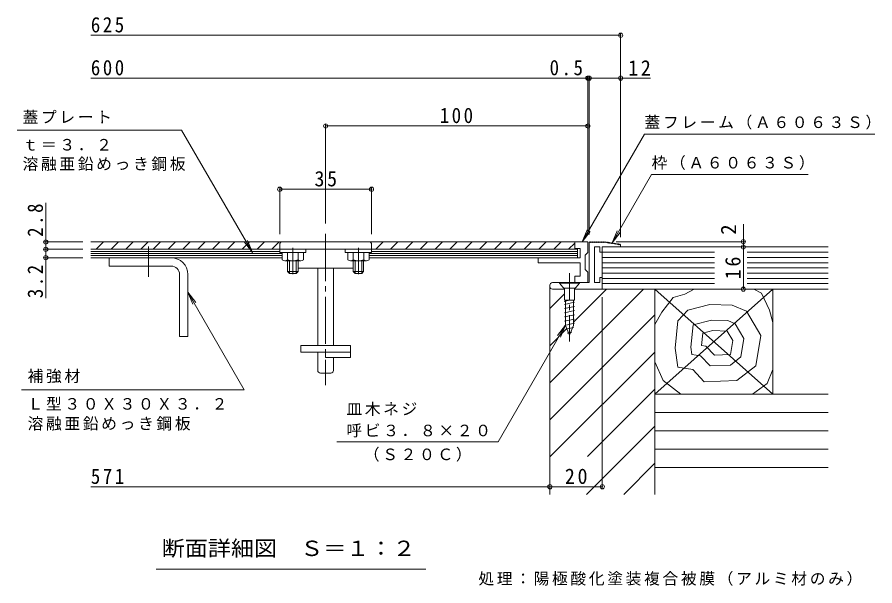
# Model space of a CAD drawing. Units: millimetres, scale not verified. Extents: x -355 to 367, y -273 to 256.
# Drawn here: x 39.9 to 367, y 39.2 to 256 of the extents above; entities that cross this region are included whole.
import ezdxf
from ezdxf.enums import TextEntityAlignment as Align

# ---------------------------------------------------------------- set-up
doc = ezdxf.new("R2010")
doc.units = ezdxf.units.MM
doc.header["$LTSCALE"] = 2
doc.header["$PDMODE"] = 32
doc.header["$PDSIZE"] = 1.6
doc.linetypes.add('CHAIN1', pattern=[8, 5, -1, 1, -1])
doc.linetypes.add('CHAIN2', pattern=[12, 9, -1, 1, -1])
for name, color, linetype, lineweight in [('D-1', 2, 'Continuous', 9), ('D-2', 3, 'Continuous', 9), ('D-4', 7, 'Continuous', 9), ('D-5', 7, 'Continuous', 9), ('D-6', 6, 'Continuous', 5)]:
    doc.layers.add(name, color=color, linetype=linetype, lineweight=lineweight)
doc.styles.add('ＭＳ ゴシック', font='')
doc.styles.get('ＭＳ ゴシック').set_extended_font_data('MS Gothic')

msp = doc.modelspace()

# ---------------------------------------------------------------- linework, layer by layer
at = {"layer": 'D-1'}
for p, q in [((258.328, 170.4), (258.078, 170.15)), ((258.078, 170.15), (258.078, 154.8)), ((258.328, 170.4), (258.578, 170.15)), ((258.828, 170.4), (258.578, 170.15)), ((258.828, 170.4), (259.078, 170.15)), ((259.328, 170.4), (259.078, 170.15)), ((259.328, 170.4), (259.578, 170.15)), ((259.828, 170.4), (259.578, 170.15)), ((259.828, 170.4), (260.078, 170.15)), ((260.328, 170.4), (260.078, 170.15)), ((260.328, 170.4), (260.578, 170.15)), ((260.828, 170.4), (260.578, 170.15)), ((260.828, 170.4), (261.078, 170.15)), ((261.328, 170.4), (261.078, 170.15)), ((261.328, 170.4), (261.578, 170.15)), ((261.828, 170.4), (261.578, 170.15)), ((261.828, 170.4), (262.078, 170.15)), ((262.328, 170.4), (262.078, 170.15)), ((262.328, 170.4), (262.578, 170.15)), ((262.828, 170.4), (262.578, 170.15)), ((262.828, 170.4), (263.078, 170.15)), ((263.328, 170.4), (263.078, 170.15)), ((263.328, 170.4), (263.578, 170.15)), ((263.828, 170.4), (263.578, 170.15)), ((264.369, 170.352), (264.575, 170.064)), ((264.575, 170.064), (264.863, 170.27)), ((262.078, 166.4), (262.078, 168.4)), ((270.078, 169.147), (270.078, 168.4)), ((243.078, 153.3), (243.078, 153.8)), ((244.078, 154.8), (258.078, 154.8)), ((246.778, 154.8), (246.778, 154.55)), ((246.778, 154.55), (248.678, 152.3)), ((246.778, 154.55), (254.378, 154.55)), ((252.478, 152.3), (254.378, 154.55)), ((254.378, 154.8), (254.378, 154.55)), ((262.078, 156.8), (263.078, 156.8)), ((263.078, 152.3), (263.078, 156.8)), ((244.078, 152.3), (248.678, 152.3)), ((248.382, 152.65), (252.773, 152.65)), ((252.478, 152.3), (252.478, 148.1)), ((252.478, 152.3), (263.078, 152.3)), ((250.578, 148.1), (248.589, 147.642)), ((248.678, 146.5), (252.478, 147.3)), ((249.078, 148.1), (249.078, 138.5)), ((252.078, 148.1), (252.078, 138.5)), ((248.678, 144.9), (252.478, 145.7)), ((252.478, 144.1), (248.678, 143.3)), ((252.478, 142.5), (248.678, 141.7)), ((252.478, 140.9), (248.678, 140.1)), ((252.478, 139.3), (248.678, 138.5)), ((252.153, 137.632), (249.221, 137.015)), ((251.433, 135.881), (249.728, 135.522))]:
    msp.add_line(p, q, dxfattribs=at)
at = {"layer": 'D-1', "linetype": 'CHAIN1'}
msp.add_line((250.578, 158.353), (250.578, 132.263), dxfattribs=at)
at = {"layer": 'D-1'}
for points in [[(263.828, 170.4), (264.082, 170.146), (264.369, 170.352)], [(264.863, 170.27), (265.068, 169.982), (265.356, 170.187)], [(265.356, 170.187), (265.561, 169.9), (265.849, 170.105), (266.055, 169.817), (266.342, 170.023), (266.548, 169.735), (266.835, 169.941), (267.041, 169.653), (267.329, 169.859), (267.534, 169.571), (267.822, 169.776), (268.027, 169.489), (268.315, 169.694), (268.521, 169.406), (268.808, 169.612), (269.014, 169.324), (269.301, 169.53), (269.507, 169.242), (269.795, 169.448)], [(260.078, 154.8), (260.078, 168.4), (262.078, 168.4)], [(262.078, 166.4), (263.078, 166.4), (263.078, 168.4), (270.078, 168.4)], [(269.795, 169.448), (270, 169.16), (270.078, 169.147)], [(260.078, 154.8), (262.078, 154.8), (262.078, 156.8)], [(248.678, 152.3), (248.678, 148.1), (252.478, 148.1)], [(249.078, 138.5), (250.578, 134.8), (252.078, 138.5)]]:
    msp.add_lwpolyline(points, dxfattribs=at)
for centre, start, end in [((244.078, 153.8), 90, 180), ((244.078, 153.3), 180, 270)]:
    msp.add_arc(centre, 1, start, end, dxfattribs=at)
at = {"layer": 'D-2', "linetype": 'CHAIN2'}
for p, q in [((157.578, 173.39), (157.578, 115.747)), ((90.058, 168.583), (90.058, 156.973))]:
    msp.add_line(p, q, dxfattribs=at)
at = {"layer": 'D-2'}
for p, q in [((257.578, 170.3), (68.044, 170.3)), ((70.122, 167.5), (72.922, 170.3)), ((75.779, 167.5), (78.579, 170.3)), ((81.435, 167.5), (84.235, 170.3)), ((87.092, 167.5), (89.892, 170.3)), ((91.837, 167.5), (94.638, 170.3)), ((97.494, 167.5), (100.294, 170.3)), ((103.151, 167.5), (105.951, 170.3)), ((108.808, 167.5), (111.608, 170.3)), ((114.465, 167.5), (117.265, 170.3)), ((120.122, 167.5), (122.922, 170.3)), ((125.779, 167.5), (128.579, 170.3)), ((131.435, 167.5), (134.236, 170.3)), ((137.092, 167.5), (139.892, 170.3)), ((176.69, 167.5), (179.49, 170.3)), ((182.347, 167.5), (185.147, 170.3)), ((188.004, 167.5), (190.804, 170.3)), ((193.661, 167.5), (196.461, 170.3)), ((199.318, 167.5), (202.118, 170.3)), ((204.975, 167.5), (207.775, 170.3)), ((210.632, 167.5), (213.432, 170.3)), ((216.288, 167.5), (219.088, 170.3)), ((221.945, 167.5), (224.745, 170.3)), ((227.602, 167.5), (230.402, 170.3)), ((233.259, 167.5), (236.059, 170.3)), ((238.916, 167.5), (241.716, 170.3)), ((244.573, 167.5), (247.373, 170.3)), ((252.578, 170.3), (252.578, 167.5)), ((253.578, 167.5), (68.044, 167.5)), ((140.078, 169.4), (140.078, 166.3)), ((150.078, 167.3), (150.078, 166.3)), ((175.078, 169.4), (175.078, 166.3)), ((250.23, 167.5), (252.577, 169.848)), ((252.578, 167.8), (254.578, 167.8)), ((253.578, 164.3), (253.578, 167.5)), ((254.578, 167.8), (254.578, 164.3)), ((140.078, 166.7), (68.044, 166.7)), ((141.028, 165.9), (68.044, 165.9)), ((141.028, 165.1), (68.044, 165.1)), ((141.028, 164.3), (68.044, 164.3)), ((75.058, 164.3), (75.058, 161.1)), ((140.078, 166.3), (150.078, 166.3)), ((141.028, 163.476), (141.028, 166.3)), ((143.048, 163.476), (143.048, 166.3)), ((147.107, 163.476), (147.107, 166.3)), ((149.128, 163.476), (149.128, 166.3)), ((166.028, 163.476), (166.028, 166.3)), ((168.048, 163.476), (168.048, 166.3)), ((172.107, 163.476), (172.107, 166.3)), ((174.128, 163.476), (174.128, 166.3)), ((253.578, 165.9), (174.128, 165.9)), ((253.578, 165.1), (174.128, 165.1)), ((254.578, 164.3), (174.128, 164.3)), ((253.578, 166.7), (175.078, 166.7)), ((238.578, 162.3), (238.578, 164.3)), ((98.658, 161.1), (75.058, 161.1)), ((142.038, 163.1), (148.117, 163.1)), ((143.078, 163.1), (143.078, 159)), ((143.778, 163.1), (143.778, 158.3)), ((146.378, 163.1), (146.378, 158.3)), ((147.078, 163.1), (147.078, 159)), ((147.078, 160.3), (168.078, 160.3)), ((154.578, 130.8), (154.578, 160.3)), ((160.578, 130.8), (160.578, 160.3)), ((167.038, 163.1), (173.117, 163.1)), ((168.078, 163.1), (168.078, 159)), ((168.778, 163.1), (168.778, 158.3)), ((171.378, 163.1), (171.378, 158.3)), ((172.078, 159), (172.078, 163.1)), ((254.578, 162.3), (238.578, 162.3)), ((254.578, 162.3), (254.578, 157.3)), ((101.858, 157.9), (101.858, 134.3)), ((105.058, 157.9), (105.058, 134.3)), ((147.078, 159), (143.078, 159)), ((143.078, 159), (143.778, 158.3)), ((146.378, 158.3), (143.778, 158.3)), ((147.078, 159), (146.378, 158.3)), ((172.078, 159), (168.078, 159)), ((168.078, 159), (168.778, 158.3)), ((171.378, 158.3), (168.778, 158.3)), ((172.078, 159), (171.378, 158.3)), ((252.578, 157.3), (252.578, 154.8)), ((254.578, 157.3), (252.578, 157.3)), ((257.578, 154.8), (252.578, 154.8)), ((105.058, 134.3), (101.858, 134.3)), ((167.078, 130.8), (148.078, 130.8)), ((148.078, 130.8), (148.078, 128.3)), ((167.078, 128.3), (148.078, 128.3)), ((154.578, 121.3), (154.578, 128.3)), ((157.578, 126.3), (157.578, 128.3)), ((160.578, 121.3), (160.578, 126.3)), ((159.578, 120.3), (155.578, 120.3))]:
    msp.add_line(p, q, dxfattribs=at)
at = {"layer": 'D-2', "linetype": 'CHAIN1'}
for p, q in [((145.078, 168.063), (145.078, 157.168)), ((170.078, 168.063), (170.078, 157.168))]:
    msp.add_line(p, q, dxfattribs=at)
at = {"layer": 'D-2'}
for points in [[(257.578, 154.8), (257.578, 158.8), (256.578, 159.8), (256.578, 165.3), (257.578, 166.3), (257.578, 170.3)], [(165.078, 167.3), (165.078, 166.3), (175.078, 166.3)], [(167.078, 130.8), (167.078, 126.3), (157.578, 126.3)]]:
    msp.add_lwpolyline(points, dxfattribs=at)
for centre, radius, start, end in [((140.978, 169.4), 0.9, 90, 180), ((174.178, 169.4), 0.9, 0, 90), ((98.658, 157.9), 6.4, 0, 90), ((98.658, 157.9), 3.2, 0, 90), ((142.038, 164.648), 1.548, 229.24547, 310.75471), ((145.078, 168.774), 5.674, 249.04448, 290.95552), ((148.117, 164.648), 1.548, 229.24486, 310.75514), ((167.038, 164.648), 1.548, 229.24547, 310.75471), ((170.078, 168.774), 5.674, 249.04448, 290.95552), ((173.117, 164.648), 1.548, 229.24486, 310.75514), ((155.578, 121.3), 1, 180, 270), ((159.578, 121.3), 1, 270, 0)]:
    msp.add_arc(centre, radius, start, end, dxfattribs=at)
at = {"layer": 'D-4'}
for p, q in [((68.044, 249.127), (270.078, 249.127)), ((270.078, 172.147), (270.078, 249.727)), ((68.044, 232.769), (281.47, 232.769)), ((257.578, 173.3), (257.578, 233.369)), ((258.078, 173.15), (258.078, 233.369)), ((39.945, 212.952), (102.677, 212.952)), ((157.578, 215.142), (157.578, 177.39)), ((157.578, 214.542), (257.578, 214.542)), ((266.835, 169.941), (281.875, 195.99)), ((281.875, 195.99), (341.613, 195.99)), ((140.078, 173.301), (140.078, 191.007)), ((140.078, 190.407), (175.078, 190.407)), ((175.078, 173.301), (175.078, 191.007)), ((50.847, 148.867), (50.847, 185.262)), ((316.874, 152.3), (316.874, 177.027)), ((255.446, 170.3), (257.359, 174.92)), ((255.446, 170.3), (258.489, 174.267)), ((266.835, 169.941), (268.749, 174.56)), ((266.835, 169.941), (269.879, 173.907)), ((65.044, 170.3), (50.247, 170.3)), ((268.356, 170.4), (317.474, 170.4)), ((65.044, 167.5), (50.247, 167.5)), ((65.044, 164.3), (50.247, 164.3)), ((105.058, 151.2), (126.573, 113.935)), ((105.058, 151.2), (106.971, 146.581)), ((105.058, 151.2), (108.102, 147.233)), ((263.078, 149.3), (263.078, 76.345)), ((249.078, 138.585), (223.417, 94.139)), ((249.078, 138.585), (246.034, 134.618)), ((249.078, 138.585), (247.164, 133.965)), ((41.652, 113.935), (126.573, 113.935)), ((161.863, 94.139), (223.417, 94.139)), ((68.044, 76.945), (263.078, 76.945)), ((195.806, 45.583), (92.949, 45.583))]:
    msp.add_line(p, q, dxfattribs=at)
msp.add_lwpolyline([(255.446, 170.3), (279.179, 211.408), (367.005, 211.408)], dxfattribs=at)
for p in [(270.078, 249.127), (257.578, 232.769), (258.078, 232.769), (270.078, 232.769), (157.578, 214.542), (257.578, 214.542), (140.078, 190.407), (175.078, 190.407), (50.847, 170.3), (316.874, 170.4), (50.847, 167.5), (316.874, 168.4), (50.847, 164.3), (316.874, 152.3), (243.078, 76.945), (263.078, 76.945)]:
    msp.add_point(p, dxfattribs=at)
at = {"layer": 'D-5'}
for q in [(102.677, 212.952), (126.614, 170.186), (127.745, 170.838)]:
    msp.add_line((129.658, 166.219), q, dxfattribs=at)
at = {"layer": 'D-6'}
for p, q in [((263.078, 168.4), (263.078, 152.3)), ((263.078, 168.4), (349.196, 168.4)), ((263.078, 166.4), (305.881, 166.4)), ((263.078, 164.4), (305.881, 164.4)), ((318.259, 166.4), (349.196, 166.4)), ((318.259, 164.4), (349.196, 164.4)), ((263.078, 162.4), (305.881, 162.4)), ((263.078, 160.4), (305.881, 160.4)), ((318.259, 162.4), (349.196, 162.4)), ((318.259, 160.4), (349.196, 160.4)), ((263.078, 158.4), (305.881, 158.4)), ((318.259, 158.4), (349.196, 158.4)), ((263.078, 156.4), (305.881, 156.4)), ((263.078, 154.4), (305.881, 154.4)), ((318.259, 156.4), (349.196, 156.4)), ((318.259, 154.4), (349.196, 154.4)), ((243.078, 153.3), (243.078, 74.055)), ((243.078, 116.605), (278.773, 152.3)), ((243.078, 144.889), (248.678, 150.489)), ((252.078, 139.747), (264.631, 152.3)), ((263.078, 152.3), (349.196, 152.3)), ((283.078, 152.3), (328.078, 112.3)), ((328.078, 152.3), (283.078, 112.3)), ((283.078, 152.3), (283.078, 74.055)), ((294.587, 150.449), (298.103, 152.3)), ((320.838, 152.3), (323.827, 150.718)), ((323.827, 150.718), (326.778, 144.279)), ((328.078, 152.3), (328.078, 112.3)), ((326.778, 144.279), (328.078, 139.569)), ((243.078, 102.463), (283.078, 142.463)), ((285.734, 143.475), (283.078, 138.826)), ((296.839, 130.152), (297.694, 138.703)), ((243.078, 130.747), (249.583, 137.253)), ((243.078, 88.321), (283.078, 128.321)), ((297.243, 127.425), (296.839, 130.152)), ((300.576, 126.87), (297.243, 127.425)), ((304.188, 123.039), (300.576, 126.87)), ((311.923, 123.372), (304.188, 123.039)), ((328.078, 121.641), (325.973, 116.38)), ((325.973, 116.38), (320.307, 112.3)), ((257.436, 88.536), (283.078, 114.178)), ((283.078, 112.3), (349.196, 112.3)), ((283.078, 105.3), (349.196, 105.3)), ((257.096, 74.055), (283.078, 100.036)), ((283.078, 98.3), (349.196, 98.3)), ((283.078, 91.3), (349.196, 91.3)), ((271.239, 74.055), (283.078, 85.894)), ((283.078, 84.3), (349.196, 84.3))]:
    msp.add_line(p, q, dxfattribs=at)
for points in [[(285.734, 143.475), (290.16, 149.108), (294.587, 150.449)], [(297.694, 138.703), (304.749, 140.495), (310.898, 140.3), (313.707, 139.135), (317.056, 133.498), (315.913, 126.475), (311.923, 123.372)], [(283.078, 124.575), (286.27, 117.453), (293.063, 112.3)]]:
    msp.add_lwpolyline(points, dxfattribs=at)
for points in [[(295.66, 144.279), (304.11, 146.426), (312.56, 146.157), (318.06, 143.877), (323.559, 134.622), (321.681, 123.087), (314.438, 117.453), (301.964, 116.917), (297.537, 121.611), (291.904, 122.55), (290.831, 129.793), (291.869, 140.173)], [(301.395, 135.516), (305.186, 136.479), (310.737, 136.303), (312.875, 132.705), (312.008, 127.379), (305.843, 127.114), (302.562, 130.594), (300.93, 130.866)]]:
    msp.add_lwpolyline(points, close=True, dxfattribs=at)

# ---------------------------------------------------------------- texts
at = {"layer": 'D-4', "color": 2, "style": 'ＭＳ ゴシック'}
msp.add_text('2', height=5.865, rotation=90, dxfattribs=at).set_placement((315.874, 173.027), align=Align.BOTTOM_LEFT)
at = {"layer": 'D-4', "color": 2, "style": 'ＭＳ ゴシック', "width": 1.1}
msp.add_text('断面詳細図\u3000Ｓ＝１：２', height=5.865, dxfattribs=at).set_placement((95.075, 48.777), align=Align.BOTTOM_LEFT)
at = {"layer": 'D-4', "color": 2, "char_height": 5.865, "attachment_point": 7, "style": 'ＭＳ ゴシック'}
for s, insert in [('\\T1.27;\\W0.9;625', (68.044, 250.127)), ('\\T1.27;\\W0.9;600', (68.044, 233.769)), ('\\T1.27;\\W0.9;0.5', (242.984, 233.769)), ('\\T1.27;\\W0.95;12', (272.97, 233.769)), ('\\T1.27;\\W0.9;100', (201.078, 215.542)), ('\\T1.27;\\W0.95;35', (153.328, 191.407)), ('\\T1.27;\\W0.9;571', (68.044, 77.945)), ('\\T1.27;\\W0.95;20', (248.828, 77.945))]:
    msp.add_mtext(s, dxfattribs=dict(at, insert=insert))
at = {"layer": 'D-4', "char_height": 4.399, "attachment_point": 7, "style": 'ＭＳ ゴシック'}
for s, insert in [('\\T1.17;蓋プレート', (42.011, 215.458)), ('\\T1.17;蓋フレーム（Ａ６０６３Ｓ）', (279.179, 213.174)), ('\\T1.17;溶融亜鉛めっき鋼板', (42.011, 197.396)), ('\\T1.17;枠（Ａ６０６３Ｓ）', (281.875, 197.756)), ('\\T1.17;補強材', (43.93, 116.441)), ('\\T1.17;皿木ネジ', (165.487, 103.929)), ('\\T1.17;溶融亜鉛めっき鋼板', (43.93, 98.379)), ('\\T1.17;呼ビ３．８×２０', (165.487, 95.75)), ('\\T1.17;（Ｓ２０Ｃ）', (172.14, 86.528)), ('\\T1.17;処理：陽極酸化塗装複合被膜（アルミ材のみ）', (215.82, 39.167))]:
    msp.add_mtext(s, dxfattribs=dict(at, insert=insert))
at = {"layer": 'D-4', "color": 2, "char_height": 5.865, "attachment_point": 7, "rotation": 90, "style": 'ＭＳ ゴシック'}
for s, insert in [('\\T1.27;\\W0.9;2.8', (49.847, 172.262)), ('\\T1.27;\\W0.95;16', (315.874, 156.1)), ('\\T1.27;\\W0.9;3.2', (49.847, 148.867))]:
    msp.add_mtext(s, dxfattribs=dict(at, insert=insert))
at = {"layer": 'D-5', "char_height": 4.399, "attachment_point": 7, "style": 'ＭＳ ゴシック'}
for s, insert in [('\\T1.17;ｔ＝３．２', (42.011, 205.1)), ('\\T1.17;Ｌ型３０Ｘ３０Ｘ３．２', (43.93, 106.083))]:
    msp.add_mtext(s, dxfattribs=dict(at, insert=insert))

doc.saveas('drawing.dxf')
